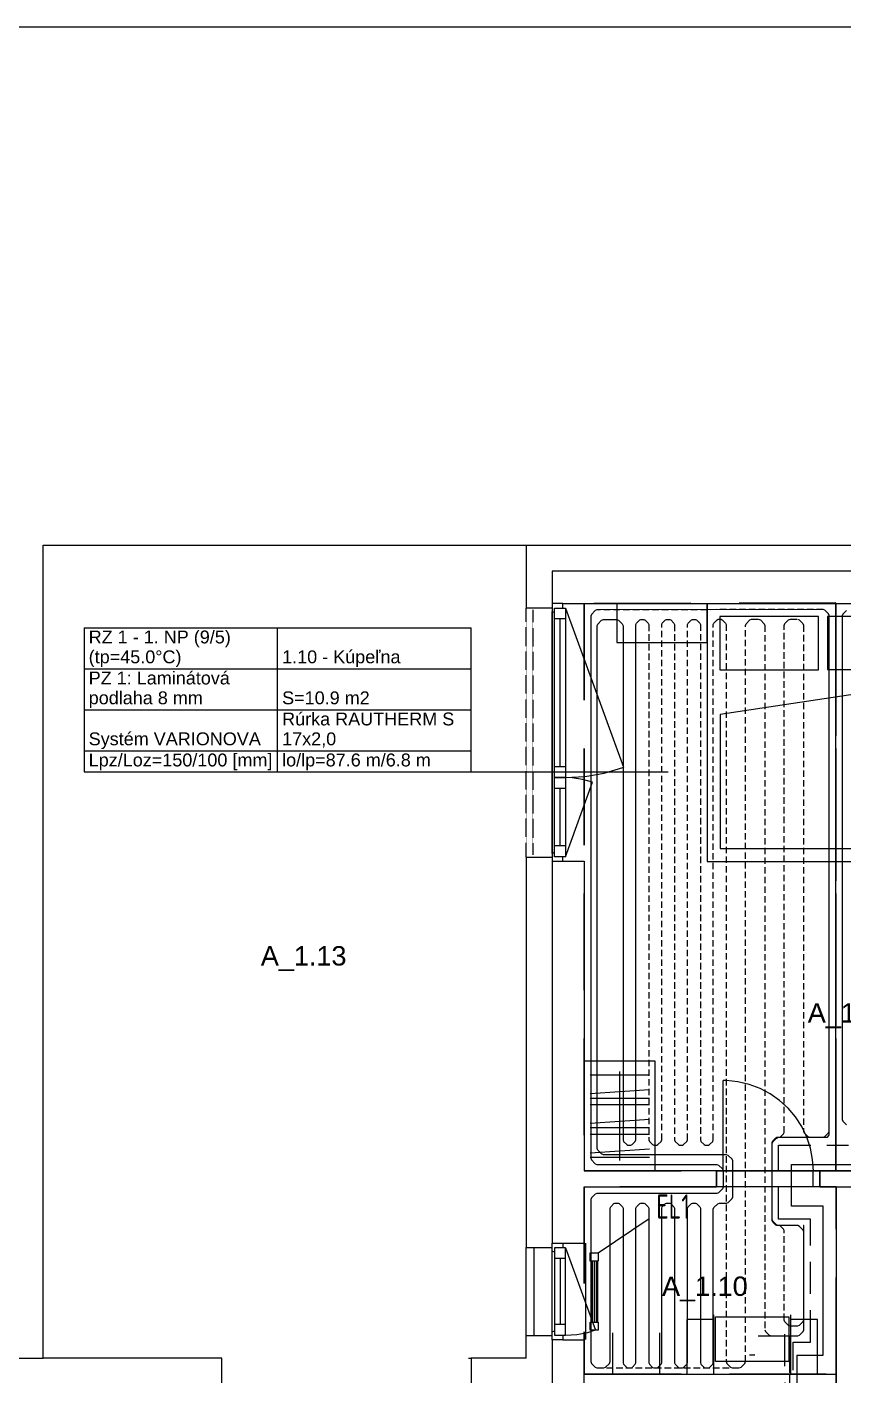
# Model space of a CAD drawing. Extents: x 43000 to 200282, y 3579 to 63943.
# Drawn here: x 112551 to 118879, y 14123 to 24579 of the extents above; entities that cross this region are included whole.
import ezdxf

# ---------------------------------------------------------------- set-up
doc = ezdxf.new("R2010")
doc.units = 0
doc.header["$MEASUREMENT"] = 0
for name, pattern in [('_BODKO__IARKA_2_1_5_1_5', [5, 2, -1.5, 0, -1.5]), ('BODKO__IARKOVAN___3MM', [5, 3, -1, 0, -1]), ('BODKOVAN___1_5MM', [1.5, 0, -1.5]), ('DASH', [75, 50, -25]), ('SKRYT__', [7.14375, 4.7625, -2.38125])]:
    doc.linetypes.add(name, pattern=pattern)
doc.layers.get('0').update_dxf_attribs({"linetype": 'CONTINUOUS'})
for name, color, linetype in [('DXF_LAYER', 8, 'CONTINUOUS'), ('ODVODN__POTRUBIE___PODL__VYK_', 7, 'CONTINUOUS'), ('OKRAJOV__DILAT_CIA_PDL', 2, 'CONTINUOUS'), ('PODLAHOVKA', 7, 'CONTINUOUS'), ('POMOCN___IARY', 7, 'CONTINUOUS'), ('PR_VODN__POTRUBIE___PODL__VYK_', 7, 'CONTINUOUS'), ('TABU_KY', 7, 'CONTINUOUS'), ('UK_REBRIK', 6, 'CONTINUOUS'), ('Z_NA_PRECHODOV_CH_POTRUB_', 8, 'CONTINUOUS')]:
    doc.layers.add(name, color=color, linetype=linetype)
doc.layers.add('ÚK_POPIS', color=7, linetype='CONTINUOUS', lineweight=20)
doc.styles.add('ARIAL', font='arial.ttf')
doc.styles.add('ISOCPEUR', font='arial.ttf')
doc.styles.add('Style-ISOCP', font='isocp.shx', dxfattribs={"width": 0.8})

# ---------------------------------------------------------------- blocks, each defined once
blk = doc.blocks.new('HVZD PODKLAD')
at = {"layer": 'DXF_LAYER', "color": 8, "linetype": 'Continuous'}
for p, q in [((15406, 48442), (19151, 48442)), ((15406, 42590), (15406, 48442)), ((19151, 48442), (19151, 47958)), ((19151, 48442), (24559, 48442)), ((24526, 48242), (19351, 48242)), ((19351, 48242), (19351, 47991)), ((19151, 47958), (19351, 47958)), ((19435, 47991), (19351, 47991)), ((19351, 47991), (19351, 47930)), ((19351, 46052), (19351, 47930)), ((19351, 47930), (19371, 47920)), ((19351, 47930), (19351, 46052)), ((19371, 47920), (19371, 47955)), ((19371, 47955), (19435, 47955)), ((19371, 46641), (19371, 47920)), ((19435, 47991), (19601, 47991)), ((19435, 47955), (19435, 47991)), ((19435, 47955), (19455, 47955)), ((19455, 47955), (19905, 46720)), ((19455, 47955), (19455, 46641)), ((19601, 47992), (23726, 47992)), ((19601, 47992), (19601, 47991)), ((20553, 47989), (19853, 47989)), ((19853, 47989), (19853, 47689)), ((22353, 47990), (20553, 47989)), ((20553, 47689), (20553, 47989)), ((20553, 47989), (20554, 45989)), ((19455, 47871), (19371, 47871)), ((19413, 46725), (19413, 47871)), ((20653, 47890), (20653, 47477)), ((21418, 47890), (20653, 47890)), ((21418, 47477), (21418, 47890)), ((22253, 47890), (21488, 47890)), ((21488, 47890), (21488, 47478)), ((19853, 47689), (20553, 47689)), ((20653, 47477), (21418, 47477)), ((21488, 47478), (21491, 47478)), ((21491, 47478), (22253, 47478)), ((22254, 47371), (20654, 47129)), ((20654, 47129), (20654, 46090)), ((19455, 46725), (19371, 46725)), ((19371, 46641), (19455, 46641)), ((19371, 46062), (19371, 46641)), ((19455, 46641), (19371, 46641)), ((19455, 46641), (19455, 46027)), ((19455, 46557), (19371, 46557)), ((19413, 46111), (19413, 46557)), ((19455, 46027), (19665, 46604)), ((19151, 46024), (19151, 42996)), ((19151, 46024), (19351, 46024)), ((19371, 46062), (19351, 46052)), ((19351, 46052), (19351, 45991)), ((19455, 46111), (19371, 46111)), ((19371, 46027), (19371, 46062)), ((19435, 46027), (19371, 46027)), ((19455, 46027), (19435, 46027)), ((19435, 45991), (19435, 46027)), ((20654, 46090), (22254, 46090)), ((19351, 45991), (19351, 43029)), ((19351, 45991), (19435, 45991)), ((19435, 45991), (19601, 45991)), ((19601, 45991), (19601, 43590)), ((20554, 45989), (22354, 45990)), ((20151, 44440), (19601, 44440)), ((19601, 44440), (19601, 43590)), ((19876, 43670), (19876, 44360)), ((20151, 43590), (20151, 44440)), ((19646, 44335), (20106, 44335)), ((20677, 43590), (20677, 44290)), ((19646, 44155), (20106, 44155)), ((19647, 44189), (20106, 44221)), ((19646, 44105), (20106, 44105)), ((19646, 43925), (20106, 43925)), ((19647, 43959), (20106, 43991)), ((19646, 43875), (20106, 43875)), ((19647, 43729), (20106, 43761)), ((19646, 43695), (20106, 43695)), ((20627, 43590), (19601, 43590)), ((19601, 43590), (20151, 43590)), ((20627, 43465), (20627, 43590)), ((20627, 43590), (20677, 43590)), ((20677, 43590), (21377, 43590)), ((20677, 43590), (20677, 43465)), ((21377, 43465), (21377, 43590)), ((21377, 43590), (21427, 43590)), ((22453, 43590), (21427, 43590)), ((21427, 43590), (21427, 43465)), ((19601, 43465), (19601, 43029)), ((19601, 43465), (20627, 43465)), ((20677, 43465), (20627, 43465)), ((21377, 43465), (20677, 43465)), ((21427, 43465), (21377, 43465)), ((21427, 43465), (22453, 43465)), ((21554, 43465), (21554, 41812)), ((21554, 43465), (21554, 41812)), ((19151, 42312), (19151, 42996)), ((19151, 42996), (19351, 42996)), ((19351, 43029), (19435, 43029)), ((19351, 42968), (19351, 43029)), ((19435, 42993), (19371, 42993)), ((19371, 42993), (19371, 42959)), ((19435, 43029), (19601, 43029)), ((19435, 43029), (19435, 42993)), ((19455, 42993), (19435, 42993)), ((19455, 42993), (19687, 42355)), ((19455, 42315), (19455, 42993)), ((19351, 42340), (19351, 42968)), ((19371, 42959), (19351, 42968)), ((19371, 42959), (19371, 42349)), ((19455, 42909), (19371, 42909)), ((19413, 42909), (19413, 42399)), ((15406, 42137), (15406, 42590)), ((20603, 42472), (20603, 42012)), ((20618, 42112), (20618, 42458)), ((20618, 42458), (21188, 42458)), ((21188, 42458), (21188, 42112)), ((21203, 42012), (21203, 42472)), ((19455, 42399), (19371, 42399)), ((20603, 42437), (20396, 42437)), ((20396, 42437), (20396, 42012)), ((21411, 42437), (21203, 42437)), ((21411, 42012), (21411, 42437)), ((19151, 42137), (19151, 42312)), ((19151, 42312), (19351, 42312)), ((19351, 42340), (19371, 42349)), ((19351, 42279), (19351, 42340)), ((19351, 42279), (19351, 41937)), ((19435, 42279), (19351, 42279)), ((19371, 42349), (19371, 42315)), ((19371, 42315), (19435, 42315)), ((19435, 42315), (19455, 42315)), ((19435, 42315), (19435, 42279)), ((19435, 42279), (19601, 42279)), ((19601, 41812), (19601, 42279)), ((19819, 42334), (19819, 42014)), ((20187, 42014), (20187, 42334)), ((13883, 42137), (15406, 42137)), ((16790, 42137), (15406, 42137)), ((16790, 41937), (16790, 42137)), ((18703, 42137), (18724, 42137)), ((19151, 42137), (18724, 42137)), ((18724, 42137), (18724, 41937)), ((21188, 42112), (20618, 42112)), ((19601, 42012), (21553, 42012)), ((19819, 42014), (20187, 42014)), ((21553, 42012), (21553, 41812))]:
    blk.add_line(p, q, dxfattribs=at)
at = {"layer": 'DXF_LAYER', "color": 8, "linetype": 'BODKOVAN___1_5MM'}
for p, q in [((15406, 48442), (19151, 48442)), ((15406, 42590), (15406, 48387))]:
    blk.add_line(p, q, dxfattribs=at)
at = {"layer": 'DXF_LAYER', "color": 8, "linetype": '_BODKO__IARKA_2_1_5_1_5'}
for p, q in [((19151, 46024), (19151, 47958)), ((19201, 47941), (19201, 46041))]:
    blk.add_line(p, q, dxfattribs=at)
at = {"layer": 'DXF_LAYER', "color": 8, "linetype": 'BODKO__IARKOVAN___3MM'}
for p, q in [((21427, 43590), (20627, 43590)), ((21427, 43465), (20627, 43465))]:
    blk.add_line(p, q, dxfattribs=at)
at = {"layer": 'DXF_LAYER', "color": 8, "linetype": 'SKRYT__'}
for p, q in [((19211, 42996), (19211, 42312)), ((19611, 43029), (19611, 42279))]:
    blk.add_line(p, q, dxfattribs=at)
blk = doc.blocks.new('HVZD podklad slepal')
at = {"linetype": 'Continuous'}
blk.add_blockref('HVZD PODKLAD', (0, 0), dxfattribs=at)
at = {"layer": 'DXF_LAYER', "color": 7, "style": 'ISOCPEUR'}
for s, p in [('A_1.13', (17093, 45183)), ('A_1.09', (21334, 44740)), ('A_1.10', (20204, 42620))]:
    blk.add_text(s, height=150, dxfattribs=at).set_placement(p)
blk = doc.blocks.new('podklad')
at = {"layer": 'DXF_LAYER', "color": 7, "linetype": 'Continuous'}
for points in [[(97443, 9536), (97594, 9545), (97594, 9545), (97743, 9570), (97888, 9613), (97893, 9615)], [(97653, 9499), (97576, 9521), (97576, 9521), (97495, 9534), (97443, 9536)], [(99366, 6485), (99360, 6574), (99360, 6574), (99343, 6662), (99315, 6747), (99276, 6828), (99228, 6903), (99170, 6971), (99104, 7031), (99031, 7082), (98952, 7124), (98868, 7155), (98781, 7176), (98692, 7185), (98666, 7185)], [(97443, 5210), (97531, 5215), (97531, 5215), (97617, 5232), (97675, 5251)]]:
    blk.add_lwpolyline(points, dxfattribs=at)
at = {"layer": 'DXF_LAYER', "color": 8, "linetype": 'Continuous'}
for points in [[(98872, 5057), (98912, 5058), (98912, 5057)], [(98912, 5057), (98872, 5056), (98872, 5057)]]:
    blk.add_lwpolyline(points, dxfattribs=at)
at = {"linetype": 'Continuous'}
blk.add_blockref('HVZD podklad slepal', (77988, -37105), dxfattribs=at)
blk = doc.blocks.new('rebrik')
at = {"layer": 'UK_REBRIK', "ltscale": 3}
for p, q in [((12609, -10988), (12134, -10988)), ((12609, -10995), (12134, -10995)), ((12609, -11010), (12134, -11010)), ((12609, -11026), (12134, -11026)), ((12609, -11033), (12134, -11033))]:
    blk.add_line(p, q, dxfattribs=at)
for points in [[(12134, -10982), (12072, -10982), (12072, -11044), (12134, -11044), (12134, -10982)], [(12672, -10982), (12609, -10982), (12609, -11044), (12672, -11044), (12672, -10982)]]:
    blk.add_lwpolyline(points, dxfattribs=at)

msp = doc.modelspace()

# ---------------------------------------------------------------- linework, layer by layer
at = {"linetype": 'Continuous', "ltscale": 0.2}
for p, q in [((101543.2, 24579.2), (143543.2, 24579.2)), ((116980.6, 15069.3), (117376.3, 15336.1))]:
    msp.add_line(p, q, dxfattribs=at)
at = {"layer": 'ODVODN__POTRUBIE___PODL__VYK_', "color": 172, "linetype": 'DASH', "ltscale": 5}
for p, q in [((118379.8, 15331.5), (118379.8, 15906.5)), ((118379.8, 15906.5), (118822.9, 15906.5)), ((118822.9, 15906.5), (118872.9, 15906.5)), ((118625.9, 15331.5), (118379.8, 15331.5)), ((118625.9, 14376.5), (118625.9, 15331.5)), ((118438.3, 11190.8), (118428.1, 14526.5)), ((118493.3, 14376.5), (118625.9, 14376.5)), ((118493.3, 11535.8), (118493.3, 14376.5))]:
    msp.add_line(p, q, dxfattribs=at)
at = {"layer": 'ODVODN__POTRUBIE___PODL__VYK_', "color": 172, "linetype": 'DASH'}
for points in [[(118379.8, 15906.5), (118379.8, 15906.5), (118379.8, 15906.5), (118379.8, 15906.5), (118379.8, 15906.5), (118379.8, 15906.5)], [(118379.8, 15331.5), (118379.8, 15331.5), (118379.8, 15331.5), (118379.8, 15331.5), (118379.8, 15331.5), (118379.8, 15331.5)], [(118625.9, 15331.5), (118625.9, 15331.5), (118625.9, 15331.5), (118625.9, 15331.5), (118625.9, 15331.5), (118625.9, 15331.5)], [(118625.9, 14376.5), (118625.9, 14376.5), (118625.9, 14376.5), (118625.9, 14376.5), (118625.9, 14376.5), (118625.9, 14376.5)]]:
    msp.add_lwpolyline(points, dxfattribs=at)
at = {"layer": 'OKRAJOV__DILAT_CIA_PDL', "color": 0, "linetype": 'DASH', "lineweight": 30, "ltscale": 15}
for points in [[(116873.2, 20107.3), (116873.2, 15706.5), (117899.3, 15706.5), (117899.3, 15581.5), (116873.2, 15581.5), (116873.2, 14128.6), (118825.9, 14128.6), (118825.9, 15581.5), (118699.3, 15581.5), (118699.3, 15706.5), (118822.9, 15706.5), (118822.9, 20111.3), (116873.2, 20107.3)], [(119725.5, 15706.5), (119725.5, 16556.9), (120998.2, 16556.9), (120998.2, 20108.3), (118822.9, 20108.3), (118822.9, 15706.5), (119725.5, 15706.5)]]:
    msp.add_lwpolyline(points, dxfattribs=at)
at = {"layer": 'PODLAHOVKA', "color": 12}
for points in [[(118220.8, 14426.5), (118528.1, 14426.5), (118541.5, 14432), (118570.4, 14460.9), (118575.9, 14474.3), (118575.9, 15233.7), (118570.4, 15247.1), (118541.5, 15276), (118528.1, 15281.5), (118377.6, 15281.5), (118364.3, 15287.1), (118335.3, 15316), (118329.8, 15329.4), (118329.8, 15918.7), (118335.3, 15932.1), (118364.3, 15961), (118377.6, 15966.5), (118725, 15966.5), (118738.4, 15972.1), (118767.3, 16001), (118772.9, 16014.4), (118772.9, 20013.3), (118767.3, 20026.6), (118738.3, 20055.6), (118724.9, 20061.1), (116970.9, 20057.5), (116957.6, 20051.9), (116928.7, 20023), (116923.2, 20009.7), (116923.2, 15804.4), (116928.7, 15791), (116957.6, 15762.1), (116971, 15756.5), (117901.5, 15756.5), (117914.8, 15751), (117943.8, 15722.1), (117949.3, 15708.7), (117949.3, 15579.4), (117943.8, 15566), (117914.8, 15537.1), (117901.5, 15531.5), (116971, 15531.5), (116957.6, 15526), (116928.7, 15497.1), (116923.2, 15483.7), (116923.2, 14226.5), (116928.7, 14213.1), (116957.6, 14184.2), (116971, 14178.6), (117025.3, 14178.6), (117038.7, 14184.2), (117067.6, 14213.1), (117073.2, 14226.5), (117073.2, 15416.7), (117077.8, 15427.8), (117103.2, 15453.3), (117111.1, 15456.5), (117135.2, 15456.5), (117143.1, 15453.3), (117168.5, 15427.8), (117173.2, 15416.7), (117173.2, 14218.5), (117177.8, 14207.4), (117203.2, 14181.9), (117211.1, 14178.6), (117235.2, 14178.6), (117243.1, 14181.9), (117268.5, 14207.4), (117273.2, 14218.5), (117273.2, 15416.7), (117277.8, 15427.8), (117303.2, 15453.3), (117311.1, 15456.5), (117335.2, 15456.5), (117343.1, 15453.3), (117368.5, 15427.8), (117373.2, 15416.7), (117373.2, 14218.5), (117377.8, 14207.4), (117403.2, 14181.9), (117411.1, 14178.6), (117435.2, 14178.6), (117443.1, 14181.9), (117468.5, 14207.4), (117473.2, 14218.5), (117473.2, 15416.7), (117477.8, 15427.8), (117503.2, 15453.3), (117511.1, 15456.5), (117535.2, 15456.5), (117543.1, 15453.3), (117568.5, 15427.8), (117573.2, 15416.7), (117573.2, 14218.5), (117577.8, 14207.4), (117603.2, 14181.9), (117611.1, 14178.6), (117635.2, 14178.6), (117643.1, 14181.9), (117668.5, 14207.4), (117673.2, 14218.5), (117673.2, 15416.7), (117677.8, 15427.8), (117703.2, 15453.3), (117711.1, 15456.5), (117735.2, 15456.5), (117743.1, 15453.3), (117768.5, 15427.8), (117773.2, 15416.7), (117773.2, 14218.5), (117777.8, 14207.4), (117803.2, 14181.9), (117811.1, 14178.6), (117835.2, 14178.6), (117843.1, 14181.9), (117868.5, 14207.4), (117873.2, 14218.5), (117873.2, 15408.7), (117878.7, 15422.1), (117907.6, 15451), (117921, 15456.5), (117976.5, 15456.5), (117989.8, 15462.1), (118018.8, 15491), (118024.3, 15504.4), (118024.3, 15783.7), (118018.8, 15797.1), (117989.8, 15826), (117976.5, 15831.5), (117021, 15831.5), (117007.6, 15837.1), (116978.7, 15866), (116973.2, 15879.4), (116973.2, 19934.8), (116978.7, 19948.1), (117007.6, 19977), (117020.9, 19982.6), (117125.2, 19982.8), (117138.6, 19977.3), (117167.6, 19948.3), (117173.2, 19935), (117173.2, 15946.4), (117177.8, 15935.3), (117203.2, 15909.8), (117211.1, 15906.5), (117235.2, 15906.5), (117243.1, 15909.8), (117268.5, 15935.3), (117273.2, 15946.4), (117273.2, 19943.3), (117277.7, 19954.4), (117303.2, 19979.9), (117311, 19983.2), (117335.1, 19983.2), (117339.1, 19981.6)], [(118907.3, 20052.8), (118878.4, 20023.8), (118872.9, 20010.5), (118872.9, 16104.4), (118878.4, 16091), (118907.3, 16062.1)], [(118872.9, 15756.5), (119627.7, 15756.5)]]:
    msp.add_lwpolyline(points, dxfattribs=at)
at = {"layer": 'PODLAHOVKA', "color": 172, "linetype": 'DASH'}
for points in [[(117339.1, 19981.6), (117343, 19980), (117368.5, 19954.5), (117373.2, 19943.4), (117373.2, 15946.4), (117377.8, 15935.3), (117403.2, 15909.8), (117411.1, 15906.5), (117435.2, 15906.5), (117443.1, 15909.8), (117468.5, 15935.3), (117473.2, 15946.4), (117473.2, 19943.7), (117477.7, 19954.8), (117503.2, 19980.3), (117511, 19983.6), (117535.1, 19983.6), (117543, 19980.4), (117568.5, 19954.9), (117573.2, 19943.8), (117573.2, 15946.4), (117577.8, 15935.3), (117603.2, 15909.8), (117611.1, 15906.5), (117635.2, 15906.5), (117643.1, 15909.8), (117668.5, 15935.3), (117673.2, 15946.4), (117673.2, 19944.2), (117677.7, 19955.2), (117703.2, 19980.7), (117711, 19984), (117735.1, 19984), (117743, 19980.8), (117768.5, 19955.3), (117773.2, 19944.2), (117773.2, 15946.4), (117777.8, 15935.3), (117803.2, 15909.8), (117811.1, 15906.5), (117835.2, 15906.5), (117843.1, 15909.8), (117868.5, 15935.3), (117873.2, 15946.4), (117873.2, 19944.6), (117877.7, 19955.7), (117903.2, 19981.1), (117911, 19984.4), (117935.1, 19984.5), (117943, 19981.2), (117968.5, 19955.7), (117973.2, 19944.6), (117973.2, 14226.5), (117978.7, 14213.1), (118007.6, 14184.2), (118021, 14178.6), (118075.3, 14178.6), (118088.7, 14184.2), (118117.6, 14213.1), (118123.2, 14226.5), (118123.2, 19937.1), (118128.7, 19950.4), (118157.6, 19979.4), (118170.9, 19984.9), (118225.2, 19985.1), (118238.6, 19979.5), (118267.6, 19950.6), (118273.2, 19937.2), (118273.2, 14474.3), (118278.7, 14460.9), (118307.6, 14432), (118321, 14426.5), (118528.1, 14426.5), (118541.5, 14432), (118570.4, 14460.9), (118575.9, 14474.3), (118575.9, 15280.4), (118575.8, 15280.7), (118575.1, 15281.5), (118574.9, 15281.5), (118574.2, 15281.5), (118574, 15281.5), (118573.3, 15280.7), (118573.2, 15280.4), (118573.2, 14549.3), (118567.6, 14535.9), (118538.7, 14507), (118525.3, 14501.5), (118471, 14501.5), (118457.6, 14507), (118428.7, 14535.9), (118423.2, 14549.3), (118423.2, 15244.3), (118418.9, 15254.7), (118395.1, 15278.5), (118387.7, 15281.5), (118365.2, 15281.5), (118357.9, 15284.6), (118334.1, 15308.4), (118329.8, 15318.7), (118329.8, 15929.3), (118334.1, 15939.7), (118357.9, 15963.5), (118365.2, 15966.5), (118387.7, 15966.5), (118395.1, 15969.6), (118418.9, 15993.4), (118423.2, 16003.7), (118423.2, 19937.8), (118428.7, 19951.1), (118457.6, 19980), (118470.9, 19985.6), (118525.2, 19985.7), (118538.6, 19980.2), (118567.6, 19951.2), (118573.2, 19937.9), (118573.2, 16014.4), (118578.7, 16001), (118607.6, 15972.1), (118621, 15966.5), (118723.2, 15966.5), (118723.2, 15966.5), (118753.1, 15966.5), (118758.6, 15968.8), (118770.6, 15980.8), (118772.9, 15986.3), (118772.9, 20013.3), (118767.3, 20026.6), (118738.3, 20055.6), (118724.9, 20061.1), (116970.9, 20057.5), (116957.6, 20051.9), (116928.7, 20023), (116923.2, 20009.7), (116923.2, 15804.4), (116928.7, 15791), (116957.6, 15762.1), (116971, 15756.5), (117901.5, 15756.5), (117914.8, 15751), (117943.8, 15722.1), (117949.3, 15708.7), (117949.3, 15579.4), (117943.8, 15566), (117914.8, 15537.1), (117901.5, 15531.5), (116971, 15531.5), (116957.6, 15526), (116928.7, 15497.1), (116923.2, 15483.7), (116923.2, 14226.5), (116928.7, 14213.1), (116957.6, 14184.2), (116971, 14178.6), (118070.8, 14178.6)], [(118872.9, 15906.5), (119022.9, 15906.5)]]:
    msp.add_lwpolyline(points, dxfattribs=at)
at = {"layer": 'POMOCN___IARY', "color": 7}
msp.add_line((118822.9, 15766.5), (118822.9, 15706.5), dxfattribs=at)
msp.add_lwpolyline([(118822.9, 15706.5), (118822.9, 20019.1), (118822.9, 20111.3)], dxfattribs=at)
at = {"layer": 'PR_VODN__POTRUBIE___PODL__VYK_', "color": 12}
for p, q in [((118479.8, 15431.5), (118479.8, 15756.5)), ((118479.8, 15756.5), (118822.9, 15756.5)), ((118822.9, 15756.5), (118872.9, 15756.5)), ((118725.9, 15431.5), (118479.8, 15431.5)), ((118725.9, 14276.5), (118725.9, 15431.5)), ((118465.8, 14140.3), (118465.8, 14426.5)), ((118520.8, 14276.5), (118725.9, 14276.5)), ((118520.8, 14276.5), (118520.8, 11535.8)), ((118465.8, 14011.5), (118465.8, 14128.6))]:
    msp.add_line(p, q, dxfattribs=at)
at = {"layer": 'TABU_KY'}
for p, q in [((112994.8, 19919.5), (115994.8, 19919.5)), ((114494.8, 19601.5), (114494.8, 19919.5)), ((112994.8, 19601.5), (115994.8, 19601.5)), ((114494.8, 19283.5), (114494.8, 19601.5)), ((112994.8, 19283.5), (115994.8, 19283.5)), ((114494.8, 18965.5), (114494.8, 19283.5)), ((112994.8, 18965.5), (115994.8, 18965.5)), ((114494.8, 18801.5), (114494.8, 18965.5)), ((115994.8, 18801.5), (117523.2, 18801.5))]:
    msp.add_line(p, q, dxfattribs=at)
msp.add_lwpolyline([(112994.8, 19919.5), (112994.8, 18801.5), (115994.8, 18801.5), (115994.8, 19919.5)], dxfattribs=at)
at = {"layer": 'Z_NA_PRECHODOV_CH_POTRUB_', "color": 2}
for p, q in [((118379.8, 15916.5), (118379.8, 15916.5)), ((118822.9, 15916.5), (118822.9, 15916.5)), ((118699.3, 15706.5), (118699.3, 15706.5)), ((118822.9, 15706.5), (118822.9, 15706.5)), ((118699.3, 15581.5), (118699.3, 15581.5)), ((118825.9, 15581.5), (118825.9, 15581.5)), ((118379.8, 15331.5), (118379.8, 15331.5)), ((118625.9, 15331.5), (118625.9, 15331.5)), ((118625.9, 14376.5), (118625.9, 14376.5)), ((118248.3, 14128.6), (118248.3, 14128.6)), ((118825.9, 14128.6), (118825.9, 14128.6))]:
    msp.add_line(p, q, dxfattribs=at)

# ---------------------------------------------------------------- block references
at = {"linetype": 'Continuous'}
msp.add_blockref('podklad', (19283.7, 9221.4), dxfattribs=at)
at = {"layer": 'UK_REBRIK', "xscale": -1, "rotation": 270}
msp.add_blockref('rebrik', (127962.2, 2397.4), dxfattribs=at)

# ---------------------------------------------------------------- texts
at = {"layer": 'DXF_LAYER', "color": 7, "style": 'ISOCPEUR'}
for s, p in [('A_1.13', (114364.9, 17299.1)), ('A_1.09', (118606.4, 16856.9)), ('A_1.10', (117476.4, 14736.6))]:
    msp.add_text(s, height=150, dxfattribs=at).set_placement(p)
at = {"layer": 'TABU_KY', "style": 'ARIAL'}
for s, p in [('RZ 1 - 1. NP (9/5) ', (113029.8, 19797.5)), ('(tp=45.0°C)', (113029.8, 19643.5)), ('1.10 - Kúpeľna ', (114529.8, 19643.5)), ('PZ 1: Laminátová', (113029.8, 19479.5)), ('podlaha 8 mm', (113029.8, 19325.5)), ('S=10.9 m2', (114529.8, 19325.5)), ('Rúrka RAUTHERM S', (114529.8, 19161.5)), ('Systém VARIONOVA', (113029.8, 19007.5)), ('17x2,0', (114529.8, 19007.5)), ('Lpz/Loz=150/100 [mm]', (113029.8, 18843.5)), ('lo/lp=87.6 m/6.8 m', (114529.8, 18843.5))]:
    msp.add_text(s, height=100, dxfattribs=at).set_placement(p)
at = {"layer": 'ÚK_POPIS', "lineweight": 30, "style": 'Style-ISOCP', "width": 0.8}
msp.add_text('EL1', height=187.5, dxfattribs=at).set_placement((117430.7, 15336.1))

doc.saveas('drawing.dxf')
